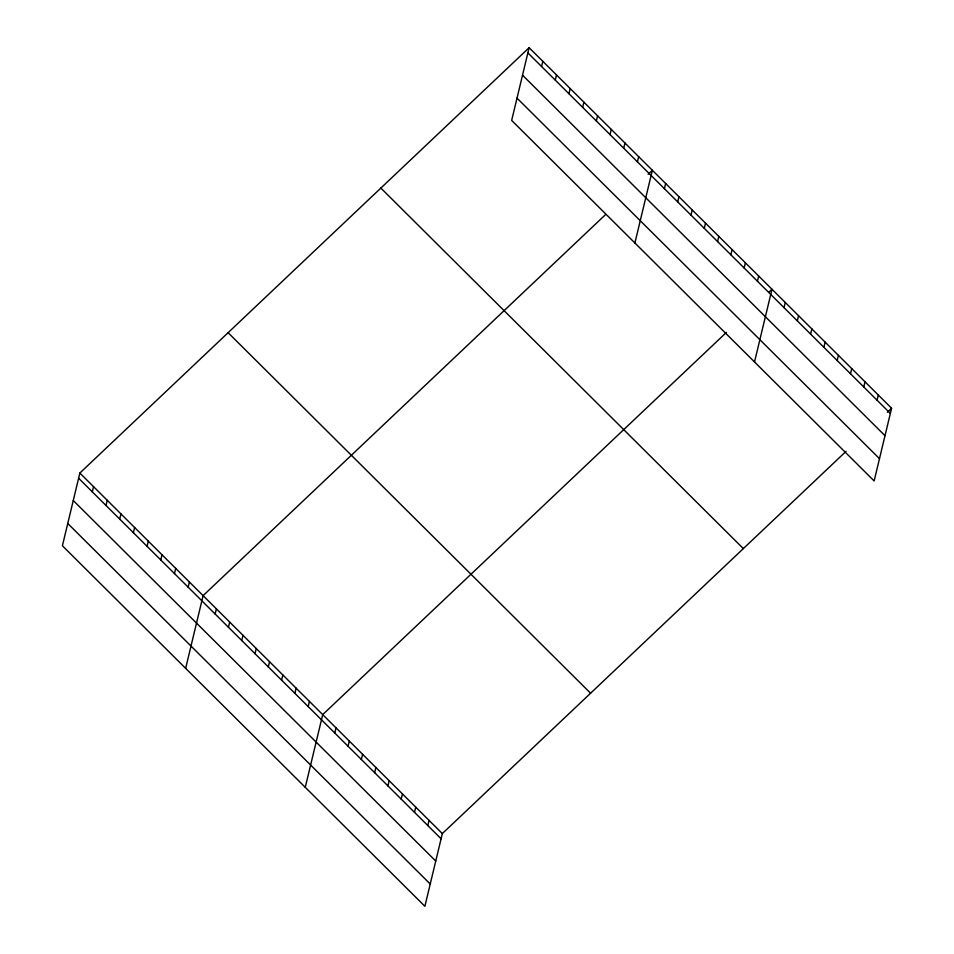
<?xml version="1.0" encoding="UTF-8"?>
<svg xmlns="http://www.w3.org/2000/svg" width="954" height="954" viewBox="0 0 954 954"><rect width="100%" height="100%" fill="white"/><g stroke="black" fill="none" stroke-linecap="round" stroke-linejoin="round"><path stroke-width="1.43" d="M529.112 47.7L511.666 120.407L874.138 480.947L891.596 408.24L529.112 47.7L79.862 473.053L62.404 545.76L424.888 906.3L442.334 833.593L846.055 451.349M92.311 491.847L93.552 486.671M106.001 505.465L107.242 500.29M119.703 519.095L120.943 513.908M133.393 532.714L134.633 527.526M147.083 546.332L148.323 541.156M160.773 559.95L162.025 554.775M174.475 573.569L175.715 568.393M188.165 587.187L189.405 582.012M185.648 668.349L203.107 595.63L605.766 214.4M215.151 614.03L216.391 608.855M228.435 627.255L229.687 622.068M241.732 640.468L242.972 635.292M255.028 653.693L256.268 648.517M268.312 666.906L269.553 661.73M281.609 680.13L282.849 674.955M294.893 693.355L296.134 688.168M308.19 706.568L309.43 701.393M305.268 787.324L322.714 714.618L726.447 332.374M334.771 733.006L336.011 727.83M348.055 746.231L349.307 741.055M361.351 759.456L362.592 754.268M541.574 66.494L542.814 61.318M374.636 772.668L375.888 767.493M555.264 80.124L556.504 74.937M387.932 785.893L389.172 780.706M568.954 93.742L570.194 88.567M401.217 799.106L402.469 793.931M582.644 107.361L583.896 102.185M414.513 812.331L415.753 807.156M596.345 120.979L597.586 115.804M427.809 825.544L429.05 820.368M610.035 134.597L611.275 129.422M623.725 148.228L624.977 143.04M637.427 161.846L638.667 156.659M634.899 242.996L652.357 170.289L648.124 174.296M664.413 188.677L665.654 183.502M677.698 201.902L678.938 196.727M690.994 215.127L692.234 209.94M704.279 228.34L705.519 223.164M717.575 241.565L718.815 236.377M730.859 254.778L732.112 249.602M744.156 268.002L745.396 262.827M757.44 281.227L758.692 276.04M754.519 361.971L771.977 289.265L768.805 292.27M784.021 307.665L785.273 302.478M797.317 320.878L798.558 315.702M810.602 334.103L811.854 328.927M823.898 347.316L825.138 342.14M837.195 360.54L838.435 355.365M850.479 373.765L851.719 368.578M863.775 386.978L865.016 381.803M877.06 400.203L878.3 395.016M887.363 412.247L891.596 408.24M527.872 52.875L890.356 413.416M522.53 75.163L885.002 435.704M517.008 98.119L879.493 458.671M380.861 188.069L743.345 548.61M228.113 332.684L590.598 693.224M79.862 473.053L442.334 833.593M78.622 478.228L441.094 838.769M73.267 500.516L435.739 861.057M67.758 523.472L430.23 884.012"/></g></svg>
